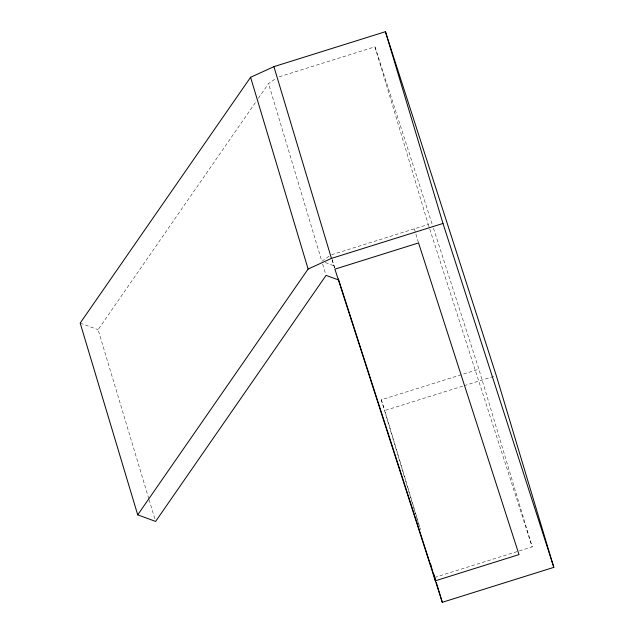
<?xml version="1.0" encoding="UTF-8"?>
<svg xmlns="http://www.w3.org/2000/svg" width="634" height="634" viewBox="0 0 634 634"><rect width="100%" height="100%" fill="white"/><g stroke="black" fill="none" stroke-linecap="round" stroke-linejoin="round"><path stroke-width="0.48" stroke-dasharray="3.17 2.38" d="M148.816 498.76L98.088 329.672L256.152 101.495M258.403 98.246L268.531 83.633L275.766 78.521M329.07 256.184L321.834 261.287L268.531 83.633M279.253 76.801L374.971 46.813L433.006 226.869M331.614 254.749L428.267 224.468L374.971 46.813M418.717 524.532L381.296 399.792L478.884 369.218L433.307 227.812M419.613 526.727L384.759 410.539L463.208 385.963M464.151 385.67L495.344 375.899M434.591 577.455L532.188 546.873L478.884 369.218M325.345 262.571L334.142 265.797L334.704 267.675L332.121 259.528M80.177 323.102L98.088 329.672M428.267 224.468L429.487 228.24M429.789 229.183L532.188 546.873M381.296 399.792L384.759 410.539M414.327 228.842L418.559 242.941M419.898 527.678L420.461 529.564M332.089 259.75L334.911 269.149M322.674 264.109L325.781 274.451M149.101 499.703L155.053 519.539"/><path stroke-width="0.95" d="M430.621 564.22L435.36 580.807L519.008 554.599L418.559 242.941L334.911 269.149L442.286 602.3L553.823 567.359L496.287 375.597L385.448 31.7L273.912 66.641L250.588 77.285L80.177 323.102L137.713 514.863L155.615 521.433L326.058 275.386L338.374 279.895M137.713 514.863L308.116 269.046L331.447 258.403L442.976 223.461L385.448 31.7M442.976 223.461L553.823 567.359M338.382 278.96L430.827 565.766M433.783 573.96L435.201 578.683M436.335 582.464L442.286 602.3M273.912 66.641L331.447 258.403M250.588 77.285L308.116 269.046"/></g></svg>
